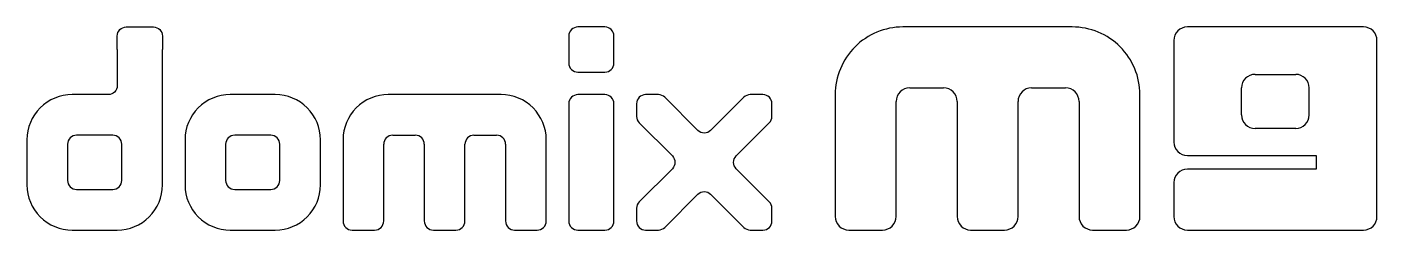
# Model space of a CAD drawing. Extents: x 229 to 528, y 397 to 442.
import ezdxf

# ---------------------------------------------------------------- set-up
doc = ezdxf.new("R2010")
doc.units = 0
doc.header["$MEASUREMENT"] = 0

msp = doc.modelspace()

# ---------------------------------------------------------------- linework, layer by layer
at = {"linetype": 'Continuous'}
for p, q in [((524.73, 441.6), (485.73, 441.6)), ((482.73, 438.6), (482.73, 416.1)), ((527.73, 399.6), (527.73, 438.6)), ((500.73, 431.1), (509.73, 431.1)), ((424.23, 428.1), (431.73, 428.1)), ((451.23, 428.1), (458.73, 428.1)), ((497.73, 422.1), (497.73, 428.1)), ((512.73, 422.1), (512.73, 428.1)), ((509.73, 419.1), (500.73, 419.1)), ((309.73, 417.6), (314.73, 417.6)), ((327.73, 417.6), (332.73, 417.6)), ((485.73, 413.1), (514.23, 413.1)), ((514.23, 413.1), (514.23, 410.1)), ((514.23, 410.1), (485.73, 410.1)), ((482.73, 407.1), (482.73, 399.6)), ((485.73, 396.6), (524.73, 396.6))]:
    msp.add_line(p, q, dxfattribs=at)
for points in [[(248.73, 436.6), (248.73, 439.6, -0.414214), (250.73, 441.6), (256.73, 441.6, -0.414214), (258.73, 439.6), (258.73, 436.6)], [(452.73, 441.6), (422.73, 441.6, 0.414214), (407.73, 426.6), (407.73, 399.6, 0.414214), (410.73, 396.6), (418.23, 396.6, 0.414214), (421.23, 399.6), (421.23, 425.1)], [(461.73, 425.1), (461.73, 399.6, 0.414214), (464.73, 396.6), (472.23, 396.6, 0.414214), (475.23, 399.6), (475.23, 426.6, 0.414214), (460.23, 441.6), (452.73, 441.6)], [(248.73, 436.6), (248.73, 428.6, -0.414214), (246.73, 426.6), (238.73, 426.6, 0.414214), (228.73, 416.6), (228.73, 406.6, 0.414214), (238.73, 396.6), (248.73, 396.6, 0.414214), (258.73, 406.6), (258.73, 426.6)], [(328.73, 426.6), (308.73, 426.6, 0.414214), (298.73, 416.6), (298.73, 398.6, 0.414214), (300.73, 396.6), (305.73, 396.6, 0.414214), (307.73, 398.6), (307.73, 415.6)], [(334.73, 415.6), (334.73, 398.6, 0.414214), (336.73, 396.6), (341.73, 396.6, 0.414214), (343.73, 398.6), (343.73, 416.6, 0.414214), (333.73, 426.6), (328.73, 426.6)], [(434.73, 425.1), (434.73, 399.6, 0.414214), (437.73, 396.6), (445.23, 396.6, 0.414214), (448.23, 399.6), (448.23, 425.1)], [(316.73, 415.6), (316.73, 398.6, 0.414214), (318.73, 396.6), (323.73, 396.6, 0.414214), (325.73, 398.6), (325.73, 415.6)]]:
    msp.add_lwpolyline(points, format="xyb", dxfattribs=at)
for points in [[(356.73, 441.6), (350.73, 441.6, 0.414214), (348.73, 439.6), (348.73, 433.6, 0.414214), (350.73, 431.6), (356.73, 431.6, 0.414214), (358.73, 433.6), (358.73, 439.6, 0.414214)], [(273.73, 396.6), (283.73, 396.6, 0.414214), (293.73, 406.6), (293.73, 416.6, 0.414214), (283.73, 426.6), (273.73, 426.6, 0.414214), (263.73, 416.6), (263.73, 406.6, 0.414214)], [(350.73, 396.6), (356.73, 396.6, 0.414214), (358.73, 398.6), (358.73, 424.6, 0.414214), (356.73, 426.6), (350.73, 426.6, 0.414214), (348.73, 424.6), (348.73, 398.6, 0.414214)], [(368.56, 426.6), (365.73, 426.6, 0.414214), (363.73, 424.6), (363.73, 421.77, 0.198912), (364.32, 420.36), (371.66, 413.01, -0.414214), (371.66, 410.19), (364.32, 402.84, 0.198912), (363.73, 401.43), (363.73, 398.6, 0.414214), (365.73, 396.6), (368.56, 396.6, 0.198912), (369.97, 397.19), (377.32, 404.53, -0.414214), (380.14, 404.53), (387.49, 397.19, 0.198912), (388.9, 396.6), (391.73, 396.6, 0.414214), (393.73, 398.6), (393.73, 401.43, 0.198912), (393.14, 402.84), (385.8, 410.19, -0.414214), (385.8, 413.01), (393.14, 420.36, 0.198912), (393.73, 421.77), (393.73, 424.6, 0.414214), (391.73, 426.6), (388.9, 426.6, 0.198912), (387.49, 426.01), (380.14, 418.67, -0.414214), (377.32, 418.67), (369.97, 426.01, 0.198912)], [(249.73, 407.6), (249.73, 415.6, 0.414214), (247.73, 417.6), (239.73, 417.6, 0.414214), (237.73, 415.6), (237.73, 407.6, 0.414214), (239.73, 405.6), (247.73, 405.6, 0.414214)], [(284.73, 407.6), (284.73, 415.6, 0.414214), (282.73, 417.6), (274.73, 417.6, 0.414214), (272.73, 415.6), (272.73, 407.6, 0.414214), (274.73, 405.6), (282.73, 405.6, 0.414214)]]:
    msp.add_lwpolyline(points, format="xyb", close=True, dxfattribs=at)
msp.add_lwpolyline([(258.73, 426.6), (258.73, 436.6)], dxfattribs=at)
for centre, radius, start, end in [((485.73, 438.6), 3, 90, 180), ((524.73, 438.6), 3, 0, 90), ((500.73, 428.1), 3, 90, 180), ((509.73, 428.1), 3, 0, 90), ((424.23, 425.1), 3, 90, 180), ((431.73, 425.1), 3, 0, 90), ((451.23, 425.1), 3, 90, 180), ((458.73, 425.1), 3, 0, 90), ((500.73, 422.1), 3, 180, 270), ((509.73, 422.1), 3, 270, 0), ((309.73, 415.6), 2, 90, 180), ((314.73, 415.6), 2, 0, 90), ((327.73, 415.6), 2, 90, 180), ((332.73, 415.6), 2, 0, 90), ((485.73, 416.1), 3, 180, 270), ((485.73, 407.1), 3, 90, 180), ((485.73, 399.6), 3, 180, 270), ((524.73, 399.6), 3, 270, 0)]:
    msp.add_arc(centre, radius, start, end, dxfattribs=at)

doc.saveas('drawing.dxf')
